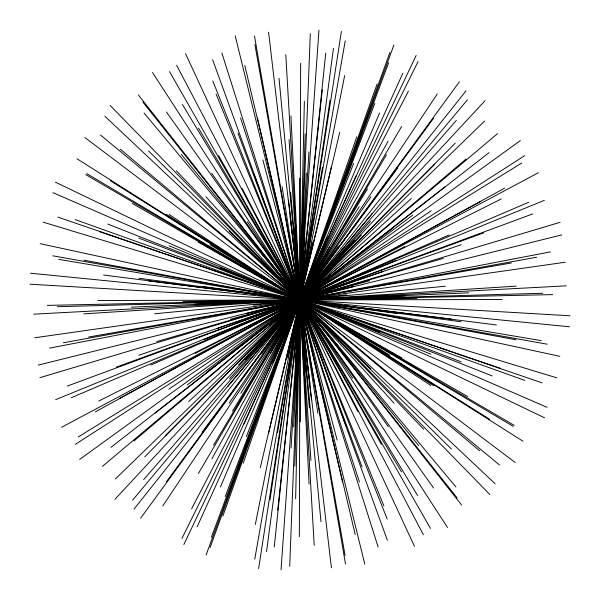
<?xml version="1.0" encoding="UTF-8"?>
<svg xmlns="http://www.w3.org/2000/svg" width="600" height="600" viewBox="0 0 600 600"><rect width="100%" height="100%" fill="white"/><g stroke="black" fill="none" stroke-linecap="round" stroke-linejoin="round"><path stroke-width="0.9" d="M299.355 536.82L300.645 63.18M295.635 498.75L304.365 101.25M294.795 466.2L305.205 133.8M289.702 566.37L310.298 33.63M293.632 426.982L306.368 173.017M291.067 448.132L308.933 151.868M281.048 569.85L318.952 30.15M295.035 362.505L304.965 237.495M274.252 546.908L325.748 53.093M277.71 510.217L322.29 89.782M298.05 316.478L301.95 283.522M266.528 551.722L333.472 48.278M269.978 499.808L330.022 100.192M258.623 568.59L341.377 31.41M277.485 432.78L322.515 167.22M254.775 559.17L345.225 40.83M255.353 524.377L344.647 75.623M287.445 357.877L312.555 242.123M268.642 433.14L331.358 166.86M260.295 467.618L339.705 132.382M243.225 463.185L356.775 136.815M222.885 515.947L377.115 84.052M210.09 547.567L389.91 52.432M206.1 554.955L393.9 45.045M211.298 537.382L388.702 62.617M251.572 428.707L348.428 171.292M225.18 496.575L374.82 103.425M246.382 436.53L353.618 163.47M220.447 486.945L379.553 113.055M272.835 363.112L327.165 236.888M243.983 424.08L356.017 175.92M197.108 526.875L402.893 73.125M183.84 544.605L416.16 55.395M181.942 538.388L418.058 61.613M191.595 508.838L408.405 91.162M270.375 353.445L329.625 246.555M211.868 458.842L388.132 141.157M198.405 473.505L401.595 126.495M213.6 445.118L386.4 154.882M232.515 411.112L367.485 188.887M240.765 393.3L359.235 206.7M162.78 505.95L437.22 94.05M229.072 403.26L370.928 196.74M261.532 353.805L338.468 246.195M140.587 518.227L459.412 81.773M166.523 481.575L433.478 118.425M202.132 432.15L397.868 167.85M133.995 509.153L466.005 90.847M227.587 386.707L372.413 213.292M132.517 500.265L467.482 99.735M143.655 479.603L456.345 120.398M229.605 378.63L370.395 221.37M245.385 359.603L354.615 240.397M114.9 499.342L485.1 100.657M238.673 364.822L361.327 235.178M144.72 456.915L455.28 143.085M165.135 435.877L434.865 164.123M115.41 478.912L484.59 121.087M188.685 401.498L411.315 198.502M133.988 440.963L466.013 159.038M102.502 466.312L497.498 133.688M155.137 413.077L444.862 186.922M110.962 447.338L489.037 152.663M206.445 372.368L393.555 227.632M275.46 318.623L324.54 281.377M187.2 384.952L412.8 215.048M79.62 459.435L520.38 140.565M168.81 389.22L431.19 210.78M75.285 444.375L524.715 155.625M280.98 312.045L319.02 287.955M78.308 436.95L521.692 163.05M95.385 411.832L504.615 188.167M119.145 398.61L480.855 201.39M61.613 427.283L538.388 172.718M195.083 353.423L404.918 246.577M98.7 401.062L501.3 198.938M150.833 365.055L449.168 234.945M71.273 397.732L528.727 202.267M204.142 339.615L395.857 260.385M55.665 399.638L544.335 200.362M67.297 386.07L532.702 213.93M116.325 367.132L483.675 232.868M216.48 328.748L383.52 271.252M138.795 355.275L461.205 244.725M39.855 377.692L560.145 222.308M156.69 341.603L443.31 258.397M230.333 319.26L369.668 280.74M246.48 313.462L353.52 286.538M38.235 365.1L561.765 234.9M49.515 348.135L550.485 251.865M63.42 342.743L536.58 257.257M88.68 337.028L511.32 262.972M34.8 337.763L565.2 262.237M253.425 305.183L346.575 294.817M154.62 313.755L445.38 286.245M83.692 313.875L516.308 286.125M33.675 314.168L566.325 285.832M131.303 307.17L468.697 292.83M194.67 304.08L405.33 295.92M57.315 306.728L542.685 293.272M47.22 305.385L552.78 294.615M183 301.53L417 298.47M97.808 300.51L502.192 299.49M30 284.212L570 315.788M30.495 273.21L569.505 326.79M148.545 280.897L451.455 319.103M103.59 275.032L496.41 324.968M139.042 278.25L460.957 321.75M202.478 286.388L397.522 313.612M58.71 259.365L541.29 340.635M52.755 255.795L547.245 344.205M84.037 260.205L515.963 339.795M40.155 243.653L559.845 356.347M43.237 222.195L556.763 377.805M99.712 231.705L500.287 368.295M57.915 217.14L542.085 382.86M75.248 219.623L524.752 380.377M138.78 238.087L461.22 361.913M107.767 224.055L492.232 375.945M220.155 267.555L379.845 332.445M169.095 245.782L430.905 354.218M52.898 192.645L547.102 407.355M55.485 182.19L544.515 417.81M198.36 242.175L401.64 357.825M132.345 203.452L467.655 396.548M85.815 174.637L514.185 425.362M86.745 173.602L513.255 426.397M249.353 269.572L350.647 330.428M210.15 244.755L389.85 355.245M110.347 180.712L489.653 419.287M76.995 158.767L523.005 441.232M166.275 214.305L433.725 385.695M169.118 214.507L430.882 385.493M84.825 137.498L515.175 462.502M100.477 135.007L499.522 464.993M120.33 149.167L479.67 450.832M104.895 116.265L495.105 483.735M229.08 231.15L370.92 368.85M148.575 150.99L451.425 449.01M110.137 105.458L489.862 494.543M176.333 170.752L423.668 429.248M205.853 196.733L394.147 403.268M144.06 113.017L455.94 486.982M260.858 252.487L339.142 347.513M181.252 154.335L418.748 445.665M272.317 265.455L327.683 334.545M142.852 102.067L457.147 497.933M138.382 94.95L461.618 505.05M166.41 111.983L433.59 488.018M211.71 173.288L388.29 426.713M247.41 221.835L352.59 378.165M152.505 72.517L447.495 527.482M182.445 104.512L417.555 495.487M198.495 128.07L401.505 471.93M169.567 71.61L430.433 528.39M218.618 155.58L381.382 444.42M176.602 65.227L423.397 534.773M242.123 188.31L357.877 411.69M185.49 53.602L414.51 546.398M216.12 94.14L383.88 505.86M212.782 80.925L387.217 519.075M238.02 133.208L361.98 466.793M253.8 173.76L346.2 426.24M212.625 59.715L387.375 540.285M240.562 117.983L359.438 482.018M221.835 52.86L378.165 547.14M262.868 159.953L337.132 440.048M235.2 35.767L364.8 564.232M244.822 65.475L355.178 534.525M257.49 118.065L342.51 481.935M254.91 44.543L345.09 555.457M254.483 35.925L345.517 564.075M282.09 186.667L317.91 413.332M290.055 216.675L309.945 383.325M268.597 32.22L331.403 567.78M288.57 200.123L311.43 399.877M279.03 78.315L320.97 521.685M290.587 192.045L309.413 407.955M293.498 224.528L306.502 375.472M294.697 228.458L305.303 371.543M289.058 139.59L310.942 460.41M285.788 54.727L314.212 545.273M290.918 115.92L309.082 484.08M299.655 178.238L300.345 421.763"/></g></svg>
